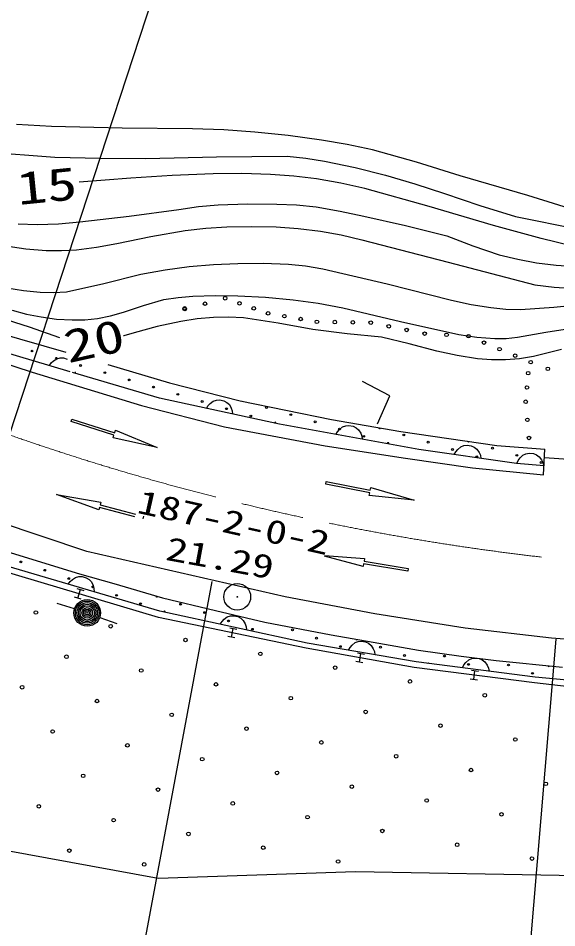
# Model space of a CAD drawing. Units: millimetres, scale not verified. Extents: x 40000 to 680000, y 20000 to 380000.
# Drawn here: x 389396 to 419435, y 241505 to 292252 of the extents above; entities that cross this region are included whole.
import ezdxf
from ezdxf.enums import TextEntityAlignment as Align

# ---------------------------------------------------------------- set-up
doc = ezdxf.new("R2010")
doc.units = ezdxf.units.MM
doc.header["$LTSCALE"] = 1000
doc.linetypes.add('CHAIN', pattern=[18.5, 12, -1.5, 3.5, -1.5])
for name, color, linetype, lineweight in [('M-BGD', 7, 'Continuous', 25), ('M-BGD-HTXT', 7, 'Continuous', 13), ('M-BMK', 2, 'CHAIN', 13), ('M-BMK-SRVR', 3, 'Continuous', 25), ('M-STR-STRC', 7, 'Continuous', 25)]:
    doc.layers.add(name, color=color, linetype=linetype, lineweight=lineweight)
doc.styles.add('ＭＳ ゴシック', font='')
doc.styles.get('ＭＳ ゴシック').set_extended_font_data('MS Gothic')

# ---------------------------------------------------------------- blocks, each defined once
blk = doc.blocks.new('BUHIN1')
at = {"color": 7, "linetype": 'Continuous', "lineweight": 25}
for radius in [746, 660, 574, 484, 398, 292, 202, 116, 22.5]:
    blk.add_circle((0, 0), radius, dxfattribs=at)
blk = doc.blocks.new('BUHIN260')
at = {"color": 7, "linetype": 'Continuous', "lineweight": 25}
blk.add_circle((0, 0), 99.5, dxfattribs=at)
blk = doc.blocks.new('BUHIN262')
at = {"color": 7, "linetype": 'Continuous', "lineweight": 25}
blk.add_circle((0, 0), 99.5, dxfattribs=at)
blk = doc.blocks.new('BUHIN266')
at = {"color": 7, "linetype": 'Continuous', "lineweight": 25}
blk.add_circle((0, 0), 99.5, dxfattribs=at)
blk = doc.blocks.new('BUHIN268')
at = {"color": 7, "linetype": 'Continuous', "lineweight": 25}
blk.add_circle((0, 0), 99.5, dxfattribs=at)
blk = doc.blocks.new('BUHIN270')
at = {"color": 7, "linetype": 'Continuous', "lineweight": 25}
blk.add_circle((0, 0), 99.5, dxfattribs=at)
blk = doc.blocks.new('BUHIN272')
at = {"color": 7, "linetype": 'Continuous', "lineweight": 25}
blk.add_circle((0, 0), 99.5, dxfattribs=at)
blk = doc.blocks.new('BUHIN277')
at = {"color": 7, "linetype": 'Continuous', "lineweight": 25}
blk.add_circle((0, 0), 99.5, dxfattribs=at)
blk = doc.blocks.new('BUHIN279')
at = {"color": 7, "linetype": 'Continuous', "lineweight": 25}
blk.add_circle((0, 0), 99.5, dxfattribs=at)
blk = doc.blocks.new('BUHIN2')
at = {"color": 7, "linetype": 'Continuous', "lineweight": 25}
blk.add_lwpolyline([(-1096, -846), (524, -266), (37, 1383)], dxfattribs=at)
blk = doc.blocks.new('BUHIN91_1')
at = {"color": 3, "linetype": 'Continuous', "lineweight": 25}
for radius in [746, 22.5]:
    blk.add_circle((0, 0), radius, dxfattribs=at)

msp = doc.modelspace()

# ---------------------------------------------------------------- linework, layer by layer
at = {"layer": 'M-BGD'}
for p, q in [((388918, 269000), (402670, 311071)), ((377907, 276456), (390178, 272503)), ((387875, 274821), (392051, 273617)), ((392291, 272532), (386421, 274275)), ((392569, 272522), (392571, 272449)), ((394400, 272928), (397827, 271912)), ((390178, 272503), (396269, 270649)), ((397282, 271049), (392429, 272491)), ((397827, 271912), (401781, 270913)), ((403962, 269595), (397282, 271049)), ((396269, 270649), (400904, 269458)), ((401781, 270913), (406871, 269867)), ((411733, 268186), (403962, 269595)), ((406871, 269867), (410733, 269186)), ((400904, 269458), (406519, 268398)), ((410733, 269186), (416096, 268413)), ((406519, 268398), (410988, 267703)), ((417186, 267413), (411733, 268186)), ((416096, 268413), (418768, 268200)), ((418702, 266776), (418768, 268200)), ((410988, 267703), (414729, 267173)), ((418746, 267740), (424247, 267339)), ((414729, 267173), (418702, 266776)), ((418725, 267277), (417186, 267413)), ((393222, 262490), (381940, 266301)), ((388763, 262499), (392807, 261245)), ((404279, 259974), (393222, 262490)), ((397225, 258813), (388359, 261467)), ((397292, 259179), (388515, 261749)), ((392807, 261245), (394725, 260712)), ((392671, 260437), (393057, 260322)), ((392720, 259900), (392864, 260379)), ((394725, 260712), (397453, 259913)), ((392913, 259843), (392528, 259958)), ((397453, 259913), (400399, 259207)), ((409294, 259027), (404279, 259974)), ((392530, 259301), (391577, 259604)), ((393951, 258822), (394893, 258485)), ((405456, 257114), (397225, 258813)), ((405510, 257386), (397292, 259179)), ((400399, 259207), (403149, 258555)), ((414332, 258220), (409294, 259027)), ((403149, 258555), (406847, 257850)), ((401194, 258249), (401588, 258167)), ((401290, 257718), (401391, 258208)), ((406847, 257850), (409199, 257442)), ((419136, 257659), (414332, 258220)), ((401487, 257678), (401093, 257759)), ((411596, 256338), (405510, 257386)), ((409199, 257442), (411728, 256988)), ((422018, 257449), (419136, 257659)), ((411482, 256025), (405456, 257114)), ((408315, 256851), (408712, 256780)), ((408425, 256324), (408513, 256816)), ((411728, 256988), (414095, 256659)), ((408623, 256288), (408227, 256359)), ((418234, 255493), (411596, 256338)), ((414095, 256659), (416054, 256424)), ((416054, 256424), (419744, 256048)), ((418198, 255176), (411482, 256025)), ((414672, 255874), (415071, 255824)), ((414808, 255353), (414871, 255849)), ((415008, 255327), (414609, 255378)), ((422664, 255053), (418234, 255493)), ((422500, 254672), (418198, 255176)), ((388574, 245857), (397201, 244266)), ((397201, 244266), (408215, 244647)), ((408215, 244647), (421565, 244405))]:
    msp.add_line(p, q, dxfattribs=at)
for points in [[(421572, 281197), (417820, 282353), (414051, 283451), (411608, 284213), (409148, 284916), (407740, 285213), (406318, 285452), (404455, 285706), (402586, 285900), (400863, 286019), (399126, 286078), (395192, 286114), (391258, 286209), (389305, 286329)], [(387542, 284799), (391447, 284497), (393986, 284435), (396522, 284432), (400448, 284526), (404388, 284560), (405438, 284451), (406483, 284281), (408186, 283914), (409873, 283488), (411523, 283012), (413165, 282476), (415140, 281802), (417131, 281186), (420638, 280488)], [(421221, 279303), (418556, 279967), (415906, 280690), (412324, 281752), (408725, 282756), (407388, 283049), (406041, 283281), (404762, 283437), (403476, 283534), (401877, 283585), (400279, 283575), (397974, 283482), (395674, 283328), (394241, 283217), (392800, 283098)], [(389390, 280774), (390448, 280750), (391636, 280789), (392830, 280888), (395592, 281203), (398361, 281579), (399449, 281739), (400541, 281840), (402180, 281893), (403819, 281886), (404916, 281836), (406016, 281725), (407352, 281491), (408680, 281199), (411000, 280682), (413298, 280109), (414748, 279551), (416218, 279049), (417256, 278800), (418307, 278609), (419397, 278476), (420504, 278402)], [(388703, 279547), (389827, 279393), (390964, 279298), (391802, 279287), (392647, 279335), (393767, 279481), (394891, 279689), (396796, 280075), (398702, 280399), (399861, 280537), (401028, 280616), (402400, 280640), (403780, 280604), (405017, 280513), (406247, 280363), (407407, 280159), (408555, 279896), (413375, 278632), (418206, 277381), (419289, 277248), (420378, 277175)], [(421134, 276293), (419272, 276111), (417404, 275990), (416586, 276007), (415763, 276085), (414660, 276268), (413557, 276511), (409979, 277413), (406380, 278258), (405426, 278412), (404463, 278506), (403065, 278562), (401651, 278557), (400290, 278500), (398934, 278384), (397588, 278198), (396240, 277952), (394172, 277434), (392087, 276974), (391360, 276931), (390622, 276947), (389691, 277043), (388766, 277199)], [(391714, 274419), (390027, 275016), (388313, 275559), (386409, 276062), (384482, 276508), (383634, 276695), (382785, 276880)], [(389056, 275964), (389855, 275744), (390668, 275583), (391533, 275469), (392405, 275415), (393107, 275427), (393812, 275500), (394544, 275644), (395272, 275849), (396387, 276229), (397514, 276550), (398319, 276679), (399135, 276749), (400382, 276790), (401639, 276771), (403185, 276690), (404733, 276547), (406120, 276355), (407506, 276102), (410726, 275329), (413974, 274612), (414975, 274465), (415983, 274379), (416610, 274384), (417243, 274449), (418815, 274745), (420393, 274981)], [(419701, 273760), (418129, 273369), (417361, 273247), (416577, 273184), (415799, 273189), (415012, 273255), (413873, 273432), (412739, 273670), (411208, 274089), (409667, 274449), (407746, 274638), (405836, 274887), (403897, 275238), (401953, 275529), (401125, 275574), (400294, 275558), (399375, 275477), (398463, 275336), (397155, 275044), (395862, 274695), (395286, 274531), (395264, 274525)], [(391133, 272876), (391239, 273024), (391367, 273139), (391551, 273256), (391735, 273295), (391919, 273296), (392136, 273231)], [(399889, 270481), (399985, 270637), (400104, 270761), (400278, 270892), (400459, 270945), (400642, 270958), (400869, 270909), (401030, 270820), (401172, 270697), (401280, 270505), (401337, 270343), (401355, 270162)], [(407110, 269024), (407200, 269183), (407314, 269311), (407484, 269448), (407662, 269507), (407845, 269527), (408074, 269486), (408238, 269403), (408384, 269285), (408499, 269096), (408561, 268936), (408586, 268757)], [(413717, 267905), (413801, 268067), (413910, 268199), (414075, 268343), (414251, 268409), (414433, 268436), (414663, 268403), (414830, 268327), (414981, 268214), (415102, 268031), (415171, 267873), (415202, 267694)], [(417209, 267411), (417284, 267578), (417386, 267716), (417543, 267868), (417715, 267943), (417895, 267979), (418127, 267959), (418298, 267891), (418454, 267787), (418585, 267610), (418662, 267456), (418703, 267279)], [(392184, 260674), (392290, 260823), (392417, 260938), (392601, 261056), (392784, 261096), (392968, 261097), (393191, 261032), (393346, 260932), (393479, 260799), (393573, 260600), (393618, 260434), (393624, 260253)], [(400668, 258442), (400763, 258598), (400883, 258722), (401057, 258853), (401237, 258905), (401421, 258919), (401648, 258870), (401809, 258781), (401951, 258658), (402059, 258465), (402115, 258303), (402134, 258123)], [(407814, 256990), (407902, 257149), (408016, 257278), (408184, 257417), (408362, 257477), (408545, 257499), (408774, 257460), (408939, 257378), (409086, 257261), (409202, 257074), (409266, 256914), (409292, 256735)], [(414171, 256010), (414253, 256174), (414360, 256307), (414523, 256453), (414698, 256521), (414879, 256551), (415110, 256522), (415278, 256448), (415430, 256337), (415555, 256155), (415625, 255999), (415659, 255821)]]:
    msp.add_lwpolyline(points, dxfattribs=at)
for centre, radius in [((400938, 276628), 99.5), ((398684, 276065), 99.5), ((398684, 276018), 99.5), ((399811, 276323), 99.5), ((403332, 275783), 99.5), ((406056, 275313), 99.5), ((409060, 275266), 99.5), ((412065, 274656), 99.5), ((413286, 274586), 99.5), ((414507, 274515), 99.5), ((390167, 273684), 49.8), ((391522, 273281), 49.8), ((417981, 273060), 99.5), ((392878, 272879), 49.8), ((394234, 272476), 49.8), ((395589, 272073), 49.8), ((396945, 271671), 49.8), ((398301, 271268), 49.8), ((399656, 270865), 49.8), ((401012, 270462), 49.8), ((403247, 270536), 49.8), ((417699, 270853), 99.5), ((402368, 270060), 49.8), ((404603, 270133), 49.8), ((405958, 269731), 49.8), ((407314, 269328), 49.8), ((408669, 268925), 49.8), ((410904, 268999), 49.8), ((412260, 268596), 49.8), ((413616, 268193), 49.8), ((415851, 268267), 49.8), ((414971, 267791), 49.8), ((417206, 267864), 49.8), ((418562, 267462), 49.8), ((389543, 261919), 49.8), ((390878, 261453), 49.8), ((392213, 260987), 49.8), ((393549, 260521), 49.8), ((394884, 260055), 49.8), ((396219, 259589), 49.8), ((398455, 259557), 49.8), ((390384, 259098), 99.5), ((399790, 259091), 49.8), ((394556, 258329), 99.5), ((401125, 258625), 49.8), ((402460, 258159), 49.8), ((404696, 258127), 49.8), ((398728, 257559), 99.5), ((406031, 257661), 49.8), ((402901, 256790), 99.5), ((407367, 257195), 49.8), ((409602, 257163), 49.8), ((392085, 256627), 99.5), ((410938, 256697), 49.8), ((413173, 256665), 49.8), ((396258, 255858), 99.5), ((407073, 256020), 99.5), ((414509, 256199), 49.8), ((416744, 256167), 49.8), ((411245, 255251), 99.5), ((418080, 255701), 49.8), ((389614, 254926), 99.5), ((400430, 255088), 99.5), ((393787, 254156), 99.5), ((404602, 254319), 99.5), ((415418, 254481), 99.5), ((397959, 253387), 99.5), ((408774, 253549), 99.5), ((412947, 252780), 99.5), ((391316, 252455), 99.5), ((402131, 252617), 99.5), ((395488, 251685), 99.5), ((406304, 251848), 99.5), ((417119, 252010), 99.5), ((399660, 250916), 99.5), ((410476, 251078), 99.5), ((403833, 250146), 99.5), ((414648, 250309), 99.5), ((393017, 249984), 99.5), ((397190, 249215), 99.5), ((408005, 249377), 99.5), ((418820, 249540), 99.5), ((412177, 248608), 99.5), ((390546, 248283), 99.5), ((401362, 248445), 99.5), ((405534, 247676), 99.5), ((416350, 247838), 99.5), ((394719, 247513), 99.5), ((398891, 246744), 99.5), ((409706, 246906), 99.5), ((413879, 246137), 99.5), ((392248, 245812), 99.5), ((403063, 245974), 99.5), ((396420, 245042), 99.5), ((407236, 245205), 99.5), ((418051, 245367), 99.5)]:
    msp.add_circle(centre, radius, dxfattribs=at)
for centre, start, end in [((401891, 270939), 242.6621, 274.1273), ((403723, 269657), 336.1122, 179.3261), ((409549, 269402), 177.8757, 342.1082), ((410025, 268522), 317.5568, 201.8928), ((414495, 268670), 203.206, 320.3977), ((397120, 260023), 177.9468, 329.3833), ((397554, 259122), 346.5901, 168.8014), ((408267, 257629), 200.209, 320.1277), ((412273, 256231), 17.7534, 147.7305), ((418980, 256136), 186.2408, 342.1194)]:
    msp.add_arc(centre, 49.8, start, end, dxfattribs=at)
at = {"layer": 'M-BMK'}
msp.add_arc((434396, 399016), 137740, 250.72099, 282.3007, dxfattribs=at)
at = {"layer": 'M-STR-STRC'}
for p, q in [((392351, 269743), (392396, 269885)), ((394733, 268984), (392351, 269743)), ((392396, 269885), (394778, 269127)), ((394687, 268841), (394733, 268984)), ((394778, 269127), (394824, 269269)), ((394824, 269269), (397138, 268296)), ((397138, 268296), (394687, 268841)), ((406550, 266259), (406579, 266406)), ((409004, 265778), (406550, 266259)), ((406579, 266406), (409033, 265925)), ((409033, 265925), (409061, 266072)), ((409061, 266072), (411471, 265370)), ((393888, 264815), (391528, 265671)), ((391528, 265671), (394002, 265250)), ((408975, 265630), (409004, 265778)), ((411471, 265370), (408975, 265630)), ((393926, 264960), (393888, 264815)), ((395908, 264437), (393926, 264960)), ((394002, 265250), (393964, 265105)), ((393964, 265105), (395940, 264584)), ((396381, 264467), (396343, 264322)), ((408632, 261670), (406481, 262231)), ((406492, 262281), (408706, 262114)), ((408706, 262114), (408682, 261966)), ((408682, 261966), (411148, 261555)), ((408657, 261818), (408632, 261670)), ((411123, 261407), (408657, 261818)), ((411148, 261555), (411123, 261407)), ((400195, 260830), (396448, 240727)), ((419379, 257607), (417767, 238433))]:
    msp.add_line(p, q, dxfattribs=at)

# ---------------------------------------------------------------- block references
at = {"layer": 'M-BGD', "rotation": 46.31377}
for name, p in [('BUHIN272', (401736, 276346)), ('BUHIN272', (402534, 276065)), ('BUHIN270', (404240, 275626)), ('BUHIN270', (405148, 275470)), ('BUHIN268', (407057, 275298)), ('BUHIN268', (408059, 275282)), ('BUHIN266', (410062, 275063)), ('BUHIN266', (411064, 274859)), ('BUHIN262', (415375, 274151)), ('BUHIN262', (416244, 273787)), ('BUHIN262', (417112, 273424)), ('BUHIN279', (417840, 272449)), ('BUHIN260', (418937, 272688)), ('BUHIN2', (409577, 270994)), ('BUHIN279', (417770, 271651)), ('BUHIN277', (417793, 269844)), ('BUHIN277', (417887, 268834)), ('BUHIN1', (393245, 259074))]:
    msp.add_blockref(name, p, dxfattribs=at)
at = {"layer": 'M-BMK-SRVR', "rotation": 46.31377}
msp.add_blockref('BUHIN91_1', (401615, 259971), dxfattribs=at)

# ---------------------------------------------------------------- texts
at = {"layer": 'M-BGD-HTXT', "style": 'ＭＳ ゴシック', "width": 1.35}
for s, height, rotation, p in [('15', 1833, 5.7, (389460, 281281)), ('20', 1833, 12.5, (392306, 272464)), ('187-2-0-2', 1320, 347.4, (395872, 264280)), ('21.29', 1320, 349.6, (397486, 261650))]:
    msp.add_text(s, height=height, rotation=rotation, dxfattribs=at).set_placement(p, align=Align.BOTTOM_LEFT)

doc.saveas('drawing.dxf')
